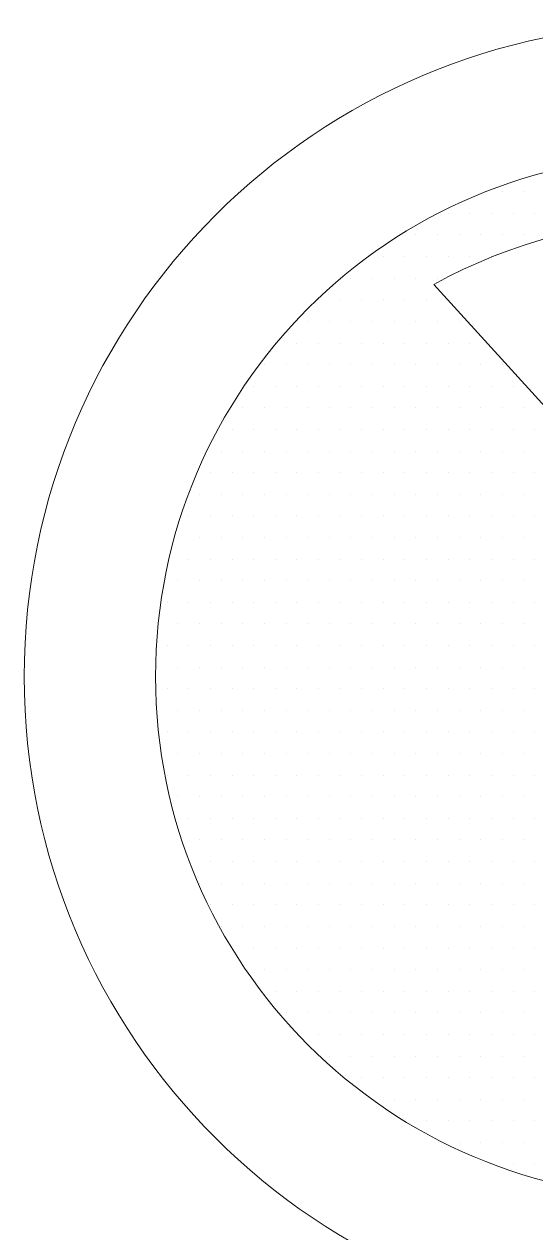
# Model space of a CAD drawing. Extents: x -255 to 8105, y -176 to 5714.
# Drawn here: x 6698.5 to 6797.3, y 4056.7 to 4290.1 of the extents above; entities that cross this region are included whole.
import ezdxf

# ---------------------------------------------------------------- set-up
doc = ezdxf.new("R2010")
doc.units = 0
doc.header["$LTSCALE"] = 30
doc.layers.get('0').update_dxf_attribs({"linetype": 'CONTINUOUS'})
doc.layers.add('잠금쇠(회전형)', color=4, linetype='CONTINUOUS')
doc.layers.add('해치', color=8, linetype='CONTINUOUS')

# ---------------------------------------------------------------- blocks, each defined once
blk = doc.blocks.new('UNI-01', base_point=(7634, 7239))
at = {"layer": '잠금쇠(회전형)', "linetype": 'Continuous', "lineweight": 15}
blk.add_line((14411.57, 11478.82), (14437.39, 11450.39), dxfattribs=at)
for radius in [126, 100.65]:
    blk.add_circle((14458.53, 11403.1), radius, dxfattribs=at)
blk.add_arc((14460.34, 11390.68), 100.73, 61.0478, 118.9522, dxfattribs=at)
at = {"layer": '해치', "linetype": 'Continuous'}
for p, q in [((14424.79, 11496.73), (14424.79, 11496.73)), ((14428.97, 11496.73), (14428.97, 11496.73)), ((14414.36, 11492.56), (14414.36, 11492.56)), ((14418.54, 11492.56), (14418.54, 11492.56)), ((14422.71, 11492.56), (14422.71, 11492.56)), ((14426.88, 11492.56), (14426.88, 11492.56)), ((14431.05, 11492.56), (14431.05, 11492.56)), ((14408.1, 11488.39), (14408.1, 11488.39)), ((14412.28, 11488.39), (14412.28, 11488.39)), ((14416.45, 11488.39), (14416.45, 11488.39)), ((14420.62, 11488.39), (14420.62, 11488.39)), ((14424.79, 11488.39), (14424.79, 11488.39)), ((14428.97, 11488.39), (14428.97, 11488.39)), ((14401.84, 11484.21), (14401.84, 11484.21)), ((14406.02, 11484.21), (14406.02, 11484.21)), ((14410.19, 11484.21), (14410.19, 11484.21)), ((14414.36, 11484.21), (14414.36, 11484.21)), ((14418.54, 11484.21), (14418.54, 11484.21)), ((14422.71, 11484.21), (14422.71, 11484.21)), ((14395.59, 11480.04), (14395.59, 11480.04)), ((14399.76, 11480.04), (14399.76, 11480.04)), ((14403.93, 11480.04), (14403.93, 11480.04)), ((14408.1, 11480.04), (14408.1, 11480.04)), ((14412.28, 11480.04), (14412.28, 11480.04)), ((14389.33, 11475.87), (14389.33, 11475.87)), ((14393.5, 11475.87), (14393.5, 11475.87)), ((14397.67, 11475.87), (14397.67, 11475.87)), ((14401.84, 11475.87), (14401.84, 11475.87)), ((14406.02, 11475.87), (14406.02, 11475.87)), ((14410.19, 11475.87), (14410.19, 11475.87)), ((14387.24, 11471.7), (14387.24, 11471.7)), ((14391.41, 11471.7), (14391.41, 11471.7)), ((14395.59, 11471.7), (14395.59, 11471.7)), ((14399.76, 11471.7), (14399.76, 11471.7)), ((14403.93, 11471.7), (14403.93, 11471.7)), ((14408.1, 11471.7), (14408.1, 11471.7)), ((14412.28, 11471.7), (14412.28, 11471.7)), ((14416.45, 11471.7), (14416.45, 11471.7)), ((14385.15, 11467.52), (14385.15, 11467.52)), ((14389.33, 11467.52), (14389.33, 11467.52)), ((14393.5, 11467.52), (14393.5, 11467.52)), ((14397.67, 11467.52), (14397.67, 11467.52)), ((14401.84, 11467.52), (14401.84, 11467.52)), ((14406.02, 11467.52), (14406.02, 11467.52)), ((14410.19, 11467.52), (14410.19, 11467.52)), ((14414.36, 11467.52), (14414.36, 11467.52)), ((14418.54, 11467.52), (14418.54, 11467.52)), ((14378.89, 11463.35), (14378.89, 11463.35)), ((14383.07, 11463.35), (14383.07, 11463.35)), ((14387.24, 11463.35), (14387.24, 11463.35)), ((14391.41, 11463.35), (14391.41, 11463.35)), ((14395.59, 11463.35), (14395.59, 11463.35)), ((14399.76, 11463.35), (14399.76, 11463.35)), ((14403.93, 11463.35), (14403.93, 11463.35)), ((14408.1, 11463.35), (14408.1, 11463.35)), ((14412.28, 11463.35), (14412.28, 11463.35)), ((14416.45, 11463.35), (14416.45, 11463.35)), ((14420.62, 11463.35), (14420.62, 11463.35)), ((14424.79, 11463.35), (14424.79, 11463.35)), ((14376.81, 11459.18), (14376.81, 11459.18)), ((14380.98, 11459.18), (14380.98, 11459.18)), ((14385.15, 11459.18), (14385.15, 11459.18)), ((14389.33, 11459.18), (14389.33, 11459.18)), ((14393.5, 11459.18), (14393.5, 11459.18)), ((14397.67, 11459.18), (14397.67, 11459.18)), ((14401.84, 11459.18), (14401.84, 11459.18)), ((14406.02, 11459.18), (14406.02, 11459.18)), ((14410.19, 11459.18), (14410.19, 11459.18)), ((14414.36, 11459.18), (14414.36, 11459.18)), ((14418.54, 11459.18), (14418.54, 11459.18)), ((14422.71, 11459.18), (14422.71, 11459.18)), ((14426.88, 11459.18), (14426.88, 11459.18)), ((14374.72, 11455.01), (14374.72, 11455.01)), ((14378.89, 11455.01), (14378.89, 11455.01)), ((14383.07, 11455.01), (14383.07, 11455.01)), ((14387.24, 11455.01), (14387.24, 11455.01)), ((14391.41, 11455.01), (14391.41, 11455.01)), ((14395.59, 11455.01), (14395.59, 11455.01)), ((14399.76, 11455.01), (14399.76, 11455.01)), ((14403.93, 11455.01), (14403.93, 11455.01)), ((14408.1, 11455.01), (14408.1, 11455.01)), ((14412.28, 11455.01), (14412.28, 11455.01)), ((14416.45, 11455.01), (14416.45, 11455.01)), ((14420.62, 11455.01), (14420.62, 11455.01)), ((14424.79, 11455.01), (14424.79, 11455.01)), ((14428.97, 11455.01), (14428.97, 11455.01)), ((14372.64, 11450.83), (14372.64, 11450.83)), ((14376.81, 11450.83), (14376.81, 11450.83)), ((14380.98, 11450.83), (14380.98, 11450.83)), ((14385.15, 11450.83), (14385.15, 11450.83)), ((14389.33, 11450.83), (14389.33, 11450.83)), ((14393.5, 11450.83), (14393.5, 11450.83)), ((14397.67, 11450.83), (14397.67, 11450.83)), ((14401.84, 11450.83), (14401.84, 11450.83)), ((14406.02, 11450.83), (14406.02, 11450.83)), ((14410.19, 11450.83), (14410.19, 11450.83)), ((14414.36, 11450.83), (14414.36, 11450.83)), ((14418.54, 11450.83), (14418.54, 11450.83)), ((14422.71, 11450.83), (14422.71, 11450.83)), ((14426.88, 11450.83), (14426.88, 11450.83)), ((14431.05, 11450.83), (14431.05, 11450.83)), ((14370.55, 11446.66), (14370.55, 11446.66)), ((14374.72, 11446.66), (14374.72, 11446.66)), ((14378.89, 11446.66), (14378.89, 11446.66)), ((14383.07, 11446.66), (14383.07, 11446.66)), ((14387.24, 11446.66), (14387.24, 11446.66)), ((14391.41, 11446.66), (14391.41, 11446.66)), ((14395.59, 11446.66), (14395.59, 11446.66)), ((14399.76, 11446.66), (14399.76, 11446.66)), ((14403.93, 11446.66), (14403.93, 11446.66)), ((14408.1, 11446.66), (14408.1, 11446.66)), ((14412.28, 11446.66), (14412.28, 11446.66)), ((14416.45, 11446.66), (14416.45, 11446.66)), ((14420.62, 11446.66), (14420.62, 11446.66)), ((14424.79, 11446.66), (14424.79, 11446.66)), ((14428.97, 11446.66), (14428.97, 11446.66)), ((14368.46, 11442.49), (14368.46, 11442.49)), ((14372.64, 11442.49), (14372.64, 11442.49)), ((14376.81, 11442.49), (14376.81, 11442.49)), ((14380.98, 11442.49), (14380.98, 11442.49)), ((14385.15, 11442.49), (14385.15, 11442.49)), ((14389.33, 11442.49), (14389.33, 11442.49)), ((14393.5, 11442.49), (14393.5, 11442.49)), ((14397.67, 11442.49), (14397.67, 11442.49)), ((14401.84, 11442.49), (14401.84, 11442.49)), ((14406.02, 11442.49), (14406.02, 11442.49)), ((14410.19, 11442.49), (14410.19, 11442.49)), ((14414.36, 11442.49), (14414.36, 11442.49)), ((14418.54, 11442.49), (14418.54, 11442.49)), ((14422.71, 11442.49), (14422.71, 11442.49)), ((14426.88, 11442.49), (14426.88, 11442.49)), ((14431.05, 11442.49), (14431.05, 11442.49)), ((14366.38, 11438.31), (14366.38, 11438.31)), ((14370.55, 11438.31), (14370.55, 11438.31)), ((14374.72, 11438.31), (14374.72, 11438.31)), ((14378.89, 11438.31), (14378.89, 11438.31)), ((14383.07, 11438.31), (14383.07, 11438.31)), ((14387.24, 11438.31), (14387.24, 11438.31)), ((14391.41, 11438.31), (14391.41, 11438.31)), ((14395.59, 11438.31), (14395.59, 11438.31)), ((14399.76, 11438.31), (14399.76, 11438.31)), ((14403.93, 11438.31), (14403.93, 11438.31)), ((14408.1, 11438.31), (14408.1, 11438.31)), ((14412.28, 11438.31), (14412.28, 11438.31)), ((14416.45, 11438.31), (14416.45, 11438.31)), ((14420.62, 11438.31), (14420.62, 11438.31)), ((14424.79, 11438.31), (14424.79, 11438.31)), ((14428.97, 11438.31), (14428.97, 11438.31)), ((14364.29, 11434.14), (14364.29, 11434.14)), ((14368.46, 11434.14), (14368.46, 11434.14)), ((14372.64, 11434.14), (14372.64, 11434.14)), ((14376.81, 11434.14), (14376.81, 11434.14)), ((14380.98, 11434.14), (14380.98, 11434.14)), ((14385.15, 11434.14), (14385.15, 11434.14)), ((14389.33, 11434.14), (14389.33, 11434.14)), ((14393.5, 11434.14), (14393.5, 11434.14)), ((14397.67, 11434.14), (14397.67, 11434.14)), ((14401.84, 11434.14), (14401.84, 11434.14)), ((14406.02, 11434.14), (14406.02, 11434.14)), ((14410.19, 11434.14), (14410.19, 11434.14)), ((14414.36, 11434.14), (14414.36, 11434.14)), ((14418.54, 11434.14), (14418.54, 11434.14)), ((14422.71, 11434.14), (14422.71, 11434.14)), ((14426.88, 11434.14), (14426.88, 11434.14)), ((14431.05, 11434.14), (14431.05, 11434.14)), ((14362.2, 11429.97), (14362.2, 11429.97)), ((14366.38, 11429.97), (14366.38, 11429.97)), ((14370.55, 11429.97), (14370.55, 11429.97)), ((14374.72, 11429.97), (14374.72, 11429.97)), ((14378.89, 11429.97), (14378.89, 11429.97)), ((14383.07, 11429.97), (14383.07, 11429.97)), ((14387.24, 11429.97), (14387.24, 11429.97)), ((14391.41, 11429.97), (14391.41, 11429.97)), ((14395.59, 11429.97), (14395.59, 11429.97)), ((14399.76, 11429.97), (14399.76, 11429.97)), ((14403.93, 11429.97), (14403.93, 11429.97)), ((14408.1, 11429.97), (14408.1, 11429.97)), ((14412.28, 11429.97), (14412.28, 11429.97)), ((14416.45, 11429.97), (14416.45, 11429.97)), ((14420.62, 11429.97), (14420.62, 11429.97)), ((14424.79, 11429.97), (14424.79, 11429.97)), ((14428.97, 11429.97), (14428.97, 11429.97)), ((14364.29, 11425.8), (14364.29, 11425.8)), ((14368.46, 11425.8), (14368.46, 11425.8)), ((14372.64, 11425.8), (14372.64, 11425.8)), ((14376.81, 11425.8), (14376.81, 11425.8)), ((14380.98, 11425.8), (14380.98, 11425.8)), ((14385.15, 11425.8), (14385.15, 11425.8)), ((14389.33, 11425.8), (14389.33, 11425.8)), ((14393.5, 11425.8), (14393.5, 11425.8)), ((14397.67, 11425.8), (14397.67, 11425.8)), ((14401.84, 11425.8), (14401.84, 11425.8)), ((14406.02, 11425.8), (14406.02, 11425.8)), ((14410.19, 11425.8), (14410.19, 11425.8)), ((14414.36, 11425.8), (14414.36, 11425.8)), ((14418.54, 11425.8), (14418.54, 11425.8)), ((14422.71, 11425.8), (14422.71, 11425.8)), ((14426.88, 11425.8), (14426.88, 11425.8)), ((14431.05, 11425.8), (14431.05, 11425.8)), ((14362.2, 11421.62), (14362.2, 11421.62)), ((14366.38, 11421.62), (14366.38, 11421.62)), ((14370.55, 11421.62), (14370.55, 11421.62)), ((14374.72, 11421.62), (14374.72, 11421.62)), ((14378.89, 11421.62), (14378.89, 11421.62)), ((14383.07, 11421.62), (14383.07, 11421.62)), ((14387.24, 11421.62), (14387.24, 11421.62)), ((14391.41, 11421.62), (14391.41, 11421.62)), ((14395.59, 11421.62), (14395.59, 11421.62)), ((14399.76, 11421.62), (14399.76, 11421.62)), ((14403.93, 11421.62), (14403.93, 11421.62)), ((14408.1, 11421.62), (14408.1, 11421.62)), ((14412.28, 11421.62), (14412.28, 11421.62)), ((14416.45, 11421.62), (14416.45, 11421.62)), ((14420.62, 11421.62), (14420.62, 11421.62)), ((14424.79, 11421.62), (14424.79, 11421.62)), ((14428.97, 11421.62), (14428.97, 11421.62)), ((14360.12, 11417.45), (14360.12, 11417.45)), ((14364.29, 11417.45), (14364.29, 11417.45)), ((14368.46, 11417.45), (14368.46, 11417.45)), ((14372.64, 11417.45), (14372.64, 11417.45)), ((14376.81, 11417.45), (14376.81, 11417.45)), ((14380.98, 11417.45), (14380.98, 11417.45)), ((14385.15, 11417.45), (14385.15, 11417.45)), ((14389.33, 11417.45), (14389.33, 11417.45)), ((14393.5, 11417.45), (14393.5, 11417.45)), ((14397.67, 11417.45), (14397.67, 11417.45)), ((14401.84, 11417.45), (14401.84, 11417.45)), ((14406.02, 11417.45), (14406.02, 11417.45)), ((14410.19, 11417.45), (14410.19, 11417.45)), ((14414.36, 11417.45), (14414.36, 11417.45)), ((14418.54, 11417.45), (14418.54, 11417.45)), ((14422.71, 11417.45), (14422.71, 11417.45)), ((14426.88, 11417.45), (14426.88, 11417.45)), ((14431.05, 11417.45), (14431.05, 11417.45)), ((14362.2, 11413.28), (14362.2, 11413.28)), ((14366.38, 11413.28), (14366.38, 11413.28)), ((14370.55, 11413.28), (14370.55, 11413.28)), ((14374.72, 11413.28), (14374.72, 11413.28)), ((14378.89, 11413.28), (14378.89, 11413.28)), ((14383.07, 11413.28), (14383.07, 11413.28)), ((14387.24, 11413.28), (14387.24, 11413.28)), ((14391.41, 11413.28), (14391.41, 11413.28)), ((14395.59, 11413.28), (14395.59, 11413.28)), ((14399.76, 11413.28), (14399.76, 11413.28)), ((14403.93, 11413.28), (14403.93, 11413.28)), ((14408.1, 11413.28), (14408.1, 11413.28)), ((14412.28, 11413.28), (14412.28, 11413.28)), ((14416.45, 11413.28), (14416.45, 11413.28)), ((14420.62, 11413.28), (14420.62, 11413.28)), ((14424.79, 11413.28), (14424.79, 11413.28)), ((14428.97, 11413.28), (14428.97, 11413.28)), ((14360.12, 11409.11), (14360.12, 11409.11)), ((14364.29, 11409.11), (14364.29, 11409.11)), ((14368.46, 11409.11), (14368.46, 11409.11)), ((14372.64, 11409.11), (14372.64, 11409.11)), ((14376.81, 11409.11), (14376.81, 11409.11)), ((14380.98, 11409.11), (14380.98, 11409.11)), ((14385.15, 11409.11), (14385.15, 11409.11)), ((14389.33, 11409.11), (14389.33, 11409.11)), ((14393.5, 11409.11), (14393.5, 11409.11)), ((14397.67, 11409.11), (14397.67, 11409.11)), ((14401.84, 11409.11), (14401.84, 11409.11)), ((14406.02, 11409.11), (14406.02, 11409.11)), ((14410.19, 11409.11), (14410.19, 11409.11)), ((14414.36, 11409.11), (14414.36, 11409.11)), ((14418.54, 11409.11), (14418.54, 11409.11)), ((14422.71, 11409.11), (14422.71, 11409.11)), ((14426.88, 11409.11), (14426.88, 11409.11)), ((14431.05, 11409.11), (14431.05, 11409.11)), ((14358.03, 11404.93), (14358.03, 11404.93)), ((14362.2, 11404.93), (14362.2, 11404.93)), ((14366.38, 11404.93), (14366.38, 11404.93)), ((14370.55, 11404.93), (14370.55, 11404.93)), ((14374.72, 11404.93), (14374.72, 11404.93)), ((14378.89, 11404.93), (14378.89, 11404.93)), ((14383.07, 11404.93), (14383.07, 11404.93)), ((14387.24, 11404.93), (14387.24, 11404.93)), ((14391.41, 11404.93), (14391.41, 11404.93)), ((14395.59, 11404.93), (14395.59, 11404.93)), ((14399.76, 11404.93), (14399.76, 11404.93)), ((14403.93, 11404.93), (14403.93, 11404.93)), ((14408.1, 11404.93), (14408.1, 11404.93)), ((14412.28, 11404.93), (14412.28, 11404.93)), ((14416.45, 11404.93), (14416.45, 11404.93)), ((14420.62, 11404.93), (14420.62, 11404.93)), ((14424.79, 11404.93), (14424.79, 11404.93)), ((14428.97, 11404.93), (14428.97, 11404.93)), ((14360.12, 11400.76), (14360.12, 11400.76)), ((14364.29, 11400.76), (14364.29, 11400.76)), ((14368.46, 11400.76), (14368.46, 11400.76)), ((14372.64, 11400.76), (14372.64, 11400.76)), ((14376.81, 11400.76), (14376.81, 11400.76)), ((14380.98, 11400.76), (14380.98, 11400.76)), ((14385.15, 11400.76), (14385.15, 11400.76)), ((14389.33, 11400.76), (14389.33, 11400.76)), ((14393.5, 11400.76), (14393.5, 11400.76)), ((14397.67, 11400.76), (14397.67, 11400.76)), ((14401.84, 11400.76), (14401.84, 11400.76)), ((14406.02, 11400.76), (14406.02, 11400.76)), ((14410.19, 11400.76), (14410.19, 11400.76)), ((14414.36, 11400.76), (14414.36, 11400.76)), ((14418.54, 11400.76), (14418.54, 11400.76)), ((14422.71, 11400.76), (14422.71, 11400.76)), ((14426.88, 11400.76), (14426.88, 11400.76)), ((14431.05, 11400.76), (14431.05, 11400.76)), ((14362.2, 11396.59), (14362.2, 11396.59)), ((14366.38, 11396.59), (14366.38, 11396.59)), ((14370.55, 11396.59), (14370.55, 11396.59)), ((14374.72, 11396.59), (14374.72, 11396.59)), ((14378.89, 11396.59), (14378.89, 11396.59)), ((14383.07, 11396.59), (14383.07, 11396.59)), ((14387.24, 11396.59), (14387.24, 11396.59)), ((14391.41, 11396.59), (14391.41, 11396.59)), ((14395.59, 11396.59), (14395.59, 11396.59)), ((14399.76, 11396.59), (14399.76, 11396.59)), ((14403.93, 11396.59), (14403.93, 11396.59)), ((14408.1, 11396.59), (14408.1, 11396.59)), ((14412.28, 11396.59), (14412.28, 11396.59)), ((14416.45, 11396.59), (14416.45, 11396.59)), ((14420.62, 11396.59), (14420.62, 11396.59)), ((14424.79, 11396.59), (14424.79, 11396.59)), ((14428.97, 11396.59), (14428.97, 11396.59)), ((14360.12, 11392.41), (14360.12, 11392.41)), ((14364.29, 11392.41), (14364.29, 11392.41)), ((14368.46, 11392.41), (14368.46, 11392.41)), ((14372.64, 11392.41), (14372.64, 11392.41)), ((14376.81, 11392.41), (14376.81, 11392.41)), ((14380.98, 11392.41), (14380.98, 11392.41)), ((14385.15, 11392.41), (14385.15, 11392.41)), ((14389.33, 11392.41), (14389.33, 11392.41)), ((14393.5, 11392.41), (14393.5, 11392.41)), ((14397.67, 11392.41), (14397.67, 11392.41)), ((14401.84, 11392.41), (14401.84, 11392.41)), ((14406.02, 11392.41), (14406.02, 11392.41)), ((14410.19, 11392.41), (14410.19, 11392.41)), ((14414.36, 11392.41), (14414.36, 11392.41)), ((14418.54, 11392.41), (14418.54, 11392.41)), ((14422.71, 11392.41), (14422.71, 11392.41)), ((14426.88, 11392.41), (14426.88, 11392.41)), ((14431.05, 11392.41), (14431.05, 11392.41)), ((14362.2, 11388.24), (14362.2, 11388.24)), ((14366.38, 11388.24), (14366.38, 11388.24)), ((14370.55, 11388.24), (14370.55, 11388.24)), ((14374.72, 11388.24), (14374.72, 11388.24)), ((14378.89, 11388.24), (14378.89, 11388.24)), ((14383.07, 11388.24), (14383.07, 11388.24)), ((14387.24, 11388.24), (14387.24, 11388.24)), ((14391.41, 11388.24), (14391.41, 11388.24)), ((14395.59, 11388.24), (14395.59, 11388.24)), ((14399.76, 11388.24), (14399.76, 11388.24)), ((14403.93, 11388.24), (14403.93, 11388.24)), ((14408.1, 11388.24), (14408.1, 11388.24)), ((14412.28, 11388.24), (14412.28, 11388.24)), ((14416.45, 11388.24), (14416.45, 11388.24)), ((14420.62, 11388.24), (14420.62, 11388.24)), ((14424.79, 11388.24), (14424.79, 11388.24)), ((14428.97, 11388.24), (14428.97, 11388.24)), ((14360.12, 11384.07), (14360.12, 11384.07)), ((14364.29, 11384.07), (14364.29, 11384.07)), ((14368.46, 11384.07), (14368.46, 11384.07)), ((14372.64, 11384.07), (14372.64, 11384.07)), ((14376.81, 11384.07), (14376.81, 11384.07)), ((14380.98, 11384.07), (14380.98, 11384.07)), ((14385.15, 11384.07), (14385.15, 11384.07)), ((14389.33, 11384.07), (14389.33, 11384.07)), ((14393.5, 11384.07), (14393.5, 11384.07)), ((14397.67, 11384.07), (14397.67, 11384.07)), ((14401.84, 11384.07), (14401.84, 11384.07)), ((14406.02, 11384.07), (14406.02, 11384.07)), ((14410.19, 11384.07), (14410.19, 11384.07)), ((14414.36, 11384.07), (14414.36, 11384.07)), ((14418.54, 11384.07), (14418.54, 11384.07)), ((14422.71, 11384.07), (14422.71, 11384.07)), ((14426.88, 11384.07), (14426.88, 11384.07)), ((14431.05, 11384.07), (14431.05, 11384.07)), ((14362.2, 11379.9), (14362.2, 11379.9)), ((14366.38, 11379.9), (14366.38, 11379.9)), ((14370.55, 11379.9), (14370.55, 11379.9)), ((14374.72, 11379.9), (14374.72, 11379.9)), ((14378.89, 11379.9), (14378.89, 11379.9)), ((14383.07, 11379.9), (14383.07, 11379.9)), ((14387.24, 11379.9), (14387.24, 11379.9)), ((14391.41, 11379.9), (14391.41, 11379.9)), ((14395.59, 11379.9), (14395.59, 11379.9)), ((14399.76, 11379.9), (14399.76, 11379.9)), ((14403.93, 11379.9), (14403.93, 11379.9)), ((14408.1, 11379.9), (14408.1, 11379.9)), ((14412.28, 11379.9), (14412.28, 11379.9)), ((14416.45, 11379.9), (14416.45, 11379.9)), ((14420.62, 11379.9), (14420.62, 11379.9)), ((14424.79, 11379.9), (14424.79, 11379.9)), ((14428.97, 11379.9), (14428.97, 11379.9)), ((14364.29, 11375.72), (14364.29, 11375.72)), ((14368.46, 11375.72), (14368.46, 11375.72)), ((14372.64, 11375.72), (14372.64, 11375.72)), ((14376.81, 11375.72), (14376.81, 11375.72)), ((14380.98, 11375.72), (14380.98, 11375.72)), ((14385.15, 11375.72), (14385.15, 11375.72)), ((14389.33, 11375.72), (14389.33, 11375.72)), ((14393.5, 11375.72), (14393.5, 11375.72)), ((14397.67, 11375.72), (14397.67, 11375.72)), ((14401.84, 11375.72), (14401.84, 11375.72)), ((14406.02, 11375.72), (14406.02, 11375.72)), ((14410.19, 11375.72), (14410.19, 11375.72)), ((14414.36, 11375.72), (14414.36, 11375.72)), ((14418.54, 11375.72), (14418.54, 11375.72)), ((14422.71, 11375.72), (14422.71, 11375.72)), ((14426.88, 11375.72), (14426.88, 11375.72)), ((14431.05, 11375.72), (14431.05, 11375.72)), ((14366.38, 11371.55), (14366.38, 11371.55)), ((14370.55, 11371.55), (14370.55, 11371.55)), ((14374.72, 11371.55), (14374.72, 11371.55)), ((14378.89, 11371.55), (14378.89, 11371.55)), ((14383.07, 11371.55), (14383.07, 11371.55)), ((14387.24, 11371.55), (14387.24, 11371.55)), ((14391.41, 11371.55), (14391.41, 11371.55)), ((14395.59, 11371.55), (14395.59, 11371.55)), ((14399.76, 11371.55), (14399.76, 11371.55)), ((14403.93, 11371.55), (14403.93, 11371.55)), ((14408.1, 11371.55), (14408.1, 11371.55)), ((14412.28, 11371.55), (14412.28, 11371.55)), ((14416.45, 11371.55), (14416.45, 11371.55)), ((14420.62, 11371.55), (14420.62, 11371.55)), ((14424.79, 11371.55), (14424.79, 11371.55)), ((14428.97, 11371.55), (14428.97, 11371.55)), ((14368.46, 11367.38), (14368.46, 11367.38)), ((14372.64, 11367.38), (14372.64, 11367.38)), ((14376.81, 11367.38), (14376.81, 11367.38)), ((14380.98, 11367.38), (14380.98, 11367.38)), ((14385.15, 11367.38), (14385.15, 11367.38)), ((14389.33, 11367.38), (14389.33, 11367.38)), ((14393.5, 11367.38), (14393.5, 11367.38)), ((14397.67, 11367.38), (14397.67, 11367.38)), ((14401.84, 11367.38), (14401.84, 11367.38)), ((14406.02, 11367.38), (14406.02, 11367.38)), ((14410.19, 11367.38), (14410.19, 11367.38)), ((14414.36, 11367.38), (14414.36, 11367.38)), ((14418.54, 11367.38), (14418.54, 11367.38)), ((14422.71, 11367.38), (14422.71, 11367.38)), ((14426.88, 11367.38), (14426.88, 11367.38)), ((14431.05, 11367.38), (14431.05, 11367.38)), ((14366.38, 11363.21), (14366.38, 11363.21)), ((14370.55, 11363.21), (14370.55, 11363.21)), ((14374.72, 11363.21), (14374.72, 11363.21)), ((14378.89, 11363.21), (14378.89, 11363.21)), ((14383.07, 11363.21), (14383.07, 11363.21)), ((14387.24, 11363.21), (14387.24, 11363.21)), ((14391.41, 11363.21), (14391.41, 11363.21)), ((14395.59, 11363.21), (14395.59, 11363.21)), ((14399.76, 11363.21), (14399.76, 11363.21)), ((14403.93, 11363.21), (14403.93, 11363.21)), ((14408.1, 11363.21), (14408.1, 11363.21)), ((14412.28, 11363.21), (14412.28, 11363.21)), ((14416.45, 11363.21), (14416.45, 11363.21)), ((14420.62, 11363.21), (14420.62, 11363.21)), ((14424.79, 11363.21), (14424.79, 11363.21)), ((14428.97, 11363.21), (14428.97, 11363.21)), ((14368.46, 11359.03), (14368.46, 11359.03)), ((14372.64, 11359.03), (14372.64, 11359.03)), ((14376.81, 11359.03), (14376.81, 11359.03)), ((14380.98, 11359.03), (14380.98, 11359.03)), ((14385.15, 11359.03), (14385.15, 11359.03)), ((14389.33, 11359.03), (14389.33, 11359.03)), ((14393.5, 11359.03), (14393.5, 11359.03)), ((14397.67, 11359.03), (14397.67, 11359.03)), ((14401.84, 11359.03), (14401.84, 11359.03)), ((14406.02, 11359.03), (14406.02, 11359.03)), ((14410.19, 11359.03), (14410.19, 11359.03)), ((14414.36, 11359.03), (14414.36, 11359.03)), ((14418.54, 11359.03), (14418.54, 11359.03)), ((14422.71, 11359.03), (14422.71, 11359.03)), ((14426.88, 11359.03), (14426.88, 11359.03)), ((14431.05, 11359.03), (14431.05, 11359.03)), ((14370.55, 11354.86), (14370.55, 11354.86)), ((14374.72, 11354.86), (14374.72, 11354.86)), ((14378.89, 11354.86), (14378.89, 11354.86)), ((14383.07, 11354.86), (14383.07, 11354.86)), ((14387.24, 11354.86), (14387.24, 11354.86)), ((14391.41, 11354.86), (14391.41, 11354.86)), ((14395.59, 11354.86), (14395.59, 11354.86)), ((14399.76, 11354.86), (14399.76, 11354.86)), ((14403.93, 11354.86), (14403.93, 11354.86)), ((14408.1, 11354.86), (14408.1, 11354.86)), ((14412.28, 11354.86), (14412.28, 11354.86)), ((14416.45, 11354.86), (14416.45, 11354.86)), ((14420.62, 11354.86), (14420.62, 11354.86)), ((14424.79, 11354.86), (14424.79, 11354.86)), ((14428.97, 11354.86), (14428.97, 11354.86)), ((14376.81, 11350.69), (14376.81, 11350.69)), ((14380.98, 11350.69), (14380.98, 11350.69)), ((14385.15, 11350.69), (14385.15, 11350.69)), ((14389.33, 11350.69), (14389.33, 11350.69)), ((14393.5, 11350.69), (14393.5, 11350.69)), ((14397.67, 11350.69), (14397.67, 11350.69)), ((14401.84, 11350.69), (14401.84, 11350.69)), ((14406.02, 11350.69), (14406.02, 11350.69)), ((14410.19, 11350.69), (14410.19, 11350.69)), ((14414.36, 11350.69), (14414.36, 11350.69)), ((14418.54, 11350.69), (14418.54, 11350.69)), ((14422.71, 11350.69), (14422.71, 11350.69)), ((14426.88, 11350.69), (14426.88, 11350.69)), ((14431.05, 11350.69), (14431.05, 11350.69)), ((14378.89, 11346.51), (14378.89, 11346.51)), ((14383.07, 11346.51), (14383.07, 11346.51)), ((14387.24, 11346.51), (14387.24, 11346.51)), ((14391.41, 11346.51), (14391.41, 11346.51)), ((14395.59, 11346.51), (14395.59, 11346.51)), ((14399.76, 11346.51), (14399.76, 11346.51)), ((14403.93, 11346.51), (14403.93, 11346.51)), ((14408.1, 11346.51), (14408.1, 11346.51)), ((14412.28, 11346.51), (14412.28, 11346.51)), ((14416.45, 11346.51), (14416.45, 11346.51)), ((14420.62, 11346.51), (14420.62, 11346.51)), ((14424.79, 11346.51), (14424.79, 11346.51)), ((14428.97, 11346.51), (14428.97, 11346.51)), ((14380.98, 11342.34), (14380.98, 11342.34)), ((14385.15, 11342.34), (14385.15, 11342.34)), ((14389.33, 11342.34), (14389.33, 11342.34)), ((14393.5, 11342.34), (14393.5, 11342.34)), ((14397.67, 11342.34), (14397.67, 11342.34)), ((14401.84, 11342.34), (14401.84, 11342.34)), ((14406.02, 11342.34), (14406.02, 11342.34)), ((14410.19, 11342.34), (14410.19, 11342.34)), ((14414.36, 11342.34), (14414.36, 11342.34)), ((14418.54, 11342.34), (14418.54, 11342.34)), ((14422.71, 11342.34), (14422.71, 11342.34)), ((14426.88, 11342.34), (14426.88, 11342.34)), ((14431.05, 11342.34), (14431.05, 11342.34)), ((14383.07, 11338.17), (14383.07, 11338.17)), ((14387.24, 11338.17), (14387.24, 11338.17)), ((14391.41, 11338.17), (14391.41, 11338.17)), ((14395.59, 11338.17), (14395.59, 11338.17)), ((14399.76, 11338.17), (14399.76, 11338.17)), ((14403.93, 11338.17), (14403.93, 11338.17)), ((14408.1, 11338.17), (14408.1, 11338.17)), ((14412.28, 11338.17), (14412.28, 11338.17)), ((14416.45, 11338.17), (14416.45, 11338.17)), ((14420.62, 11338.17), (14420.62, 11338.17)), ((14424.79, 11338.17), (14424.79, 11338.17)), ((14428.97, 11338.17), (14428.97, 11338.17)), ((14389.33, 11334), (14389.33, 11334)), ((14393.5, 11334), (14393.5, 11334)), ((14397.67, 11334), (14397.67, 11334)), ((14401.84, 11334), (14401.84, 11334)), ((14406.02, 11334), (14406.02, 11334)), ((14410.19, 11334), (14410.19, 11334)), ((14414.36, 11334), (14414.36, 11334)), ((14418.54, 11334), (14418.54, 11334)), ((14422.71, 11334), (14422.71, 11334)), ((14426.88, 11334), (14426.88, 11334)), ((14431.05, 11334), (14431.05, 11334)), ((14391.41, 11329.82), (14391.41, 11329.82)), ((14395.59, 11329.82), (14395.59, 11329.82)), ((14399.76, 11329.82), (14399.76, 11329.82)), ((14403.93, 11329.82), (14403.93, 11329.82)), ((14408.1, 11329.82), (14408.1, 11329.82)), ((14412.28, 11329.82), (14412.28, 11329.82)), ((14416.45, 11329.82), (14416.45, 11329.82)), ((14420.62, 11329.82), (14420.62, 11329.82)), ((14424.79, 11329.82), (14424.79, 11329.82)), ((14428.97, 11329.82), (14428.97, 11329.82)), ((14397.67, 11325.65), (14397.67, 11325.65)), ((14401.84, 11325.65), (14401.84, 11325.65)), ((14406.02, 11325.65), (14406.02, 11325.65)), ((14410.19, 11325.65), (14410.19, 11325.65)), ((14414.36, 11325.65), (14414.36, 11325.65)), ((14418.54, 11325.65), (14418.54, 11325.65)), ((14422.71, 11325.65), (14422.71, 11325.65)), ((14426.88, 11325.65), (14426.88, 11325.65)), ((14431.05, 11325.65), (14431.05, 11325.65)), ((14399.76, 11321.48), (14399.76, 11321.48)), ((14403.93, 11321.48), (14403.93, 11321.48)), ((14408.1, 11321.48), (14408.1, 11321.48)), ((14412.28, 11321.48), (14412.28, 11321.48)), ((14416.45, 11321.48), (14416.45, 11321.48)), ((14420.62, 11321.48), (14420.62, 11321.48)), ((14424.79, 11321.48), (14424.79, 11321.48)), ((14428.97, 11321.48), (14428.97, 11321.48)), ((14406.02, 11317.31), (14406.02, 11317.31)), ((14410.19, 11317.31), (14410.19, 11317.31)), ((14414.36, 11317.31), (14414.36, 11317.31)), ((14418.54, 11317.31), (14418.54, 11317.31)), ((14422.71, 11317.31), (14422.71, 11317.31)), ((14426.88, 11317.31), (14426.88, 11317.31)), ((14431.05, 11317.31), (14431.05, 11317.31)), ((14416.45, 11313.13), (14416.45, 11313.13)), ((14420.62, 11313.13), (14420.62, 11313.13)), ((14424.79, 11313.13), (14424.79, 11313.13)), ((14428.97, 11313.13), (14428.97, 11313.13)), ((14426.88, 11308.96), (14426.88, 11308.96)), ((14431.05, 11308.96), (14431.05, 11308.96))]:
    blk.add_line(p, q, dxfattribs=at)

msp = doc.modelspace()

# ---------------------------------------------------------------- block references
msp.add_blockref('UNI-01', (0, 0))

doc.saveas('drawing.dxf')
